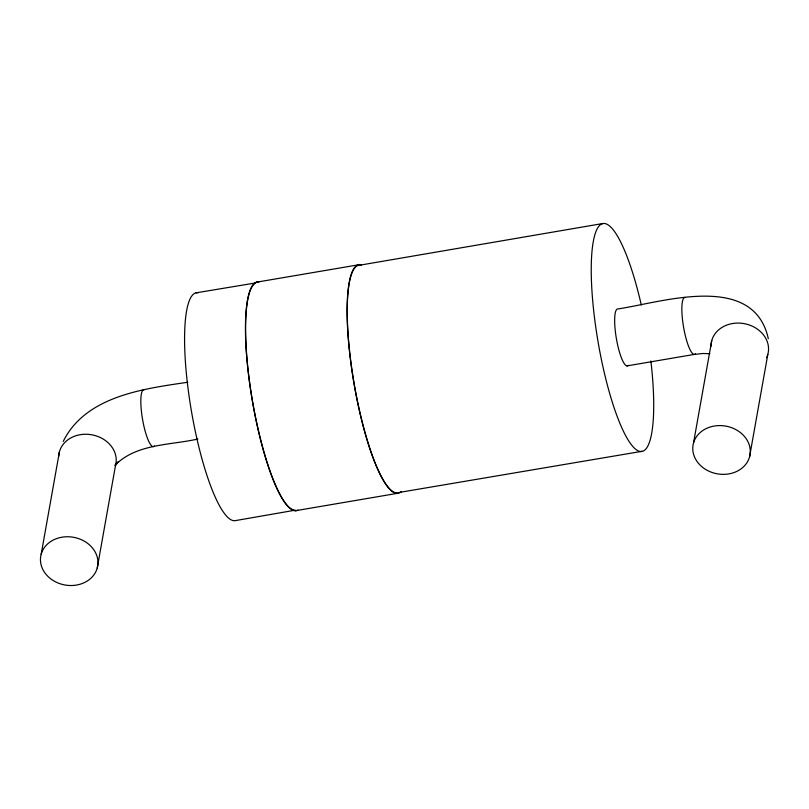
<?xml version="1.0" encoding="UTF-8"?>
<svg xmlns="http://www.w3.org/2000/svg" width="809" height="809" viewBox="0 0 809 809"><rect width="100%" height="100%" fill="white"/><g stroke="black" fill="none" stroke-linecap="round" stroke-linejoin="round"><path stroke-width="1.21" d="M41.178 554.216L59.441 451.715M97.242 568.049A28.891 24.23 10.1 0 0 60.796 537.419A28.891 24.23 10.1 0 0 49.602 577.929A28.891 24.23 10.1 0 0 97.242 568.049L115.495 465.549A28.891 24.23 10.1 0 0 91.195 434.686A28.891 24.23 10.1 0 0 58.723 456.337M693.505 443.049L711.758 340.549M749.559 456.883A28.891 24.23 10.1 0 0 713.113 426.252A28.891 24.23 10.1 0 0 701.919 466.763A28.891 24.23 10.1 0 0 749.559 456.883L767.822 354.393M63.223 441.421C85.673 396.107 143.345 388.795 187.749 382.252M115.434 465.579L118.084 461.949L114.939 465.327C136.509 443.494 170.193 445.324 197.871 439.024M295.346 510.155L235.601 520.581A115.586 24.796 80.3 0 1 190.863 407.766A115.586 24.796 80.3 0 1 198.154 292.757M357.477 265.585L602.695 223.547M256.261 282.23L357.922 264.907M768.307 338.698C753.563 271.258 660.892 302.617 618.025 308.927A28.891 6.199 80.3 0 0 616.63 340.013A28.891 6.199 80.3 0 0 628.31 365.284M626.904 365.911L694.102 354.453L702.869 353.503L709.837 353.675M642.235 451.28L399.494 492.398A115.586 24.796 80.3 0 1 353.816 381.828A115.586 24.796 80.3 0 1 361.35 265.14M295.184 510.772L396.845 493.439M196.061 292.838L255.816 282.907A115.586 24.796 80.3 0 0 252.155 399.15A115.586 24.796 80.3 0 0 293.96 510.166M401.325 491.559A116.031 24.897 80.3 0 1 354.494 386.328A116.031 24.897 80.3 0 1 361.289 264.705M297.914 510.155A116.031 24.897 80.3 0 1 252.448 401.406A116.031 24.897 80.3 0 1 258.607 281.876M256.736 282.533A115.586 24.796 80.3 0 1 258.678 282.311M650.881 360.966A115.586 24.796 80.3 0 1 624.599 433.634A115.586 24.796 80.3 0 1 592.542 246.391A115.586 24.796 80.3 0 1 641.304 305.013M154.479 446.032A28.891 6.199 80.3 0 1 142.799 420.761A28.891 6.199 80.3 0 1 144.194 389.675M695.507 353.826A28.891 6.199 80.3 0 1 683.827 328.565A28.891 6.199 80.3 0 1 685.223 297.469M711.03 346.343A28.891 24.23 10.1 0 1 744.897 323.772A28.891 24.23 10.1 0 1 766.588 357.699"/></g></svg>
